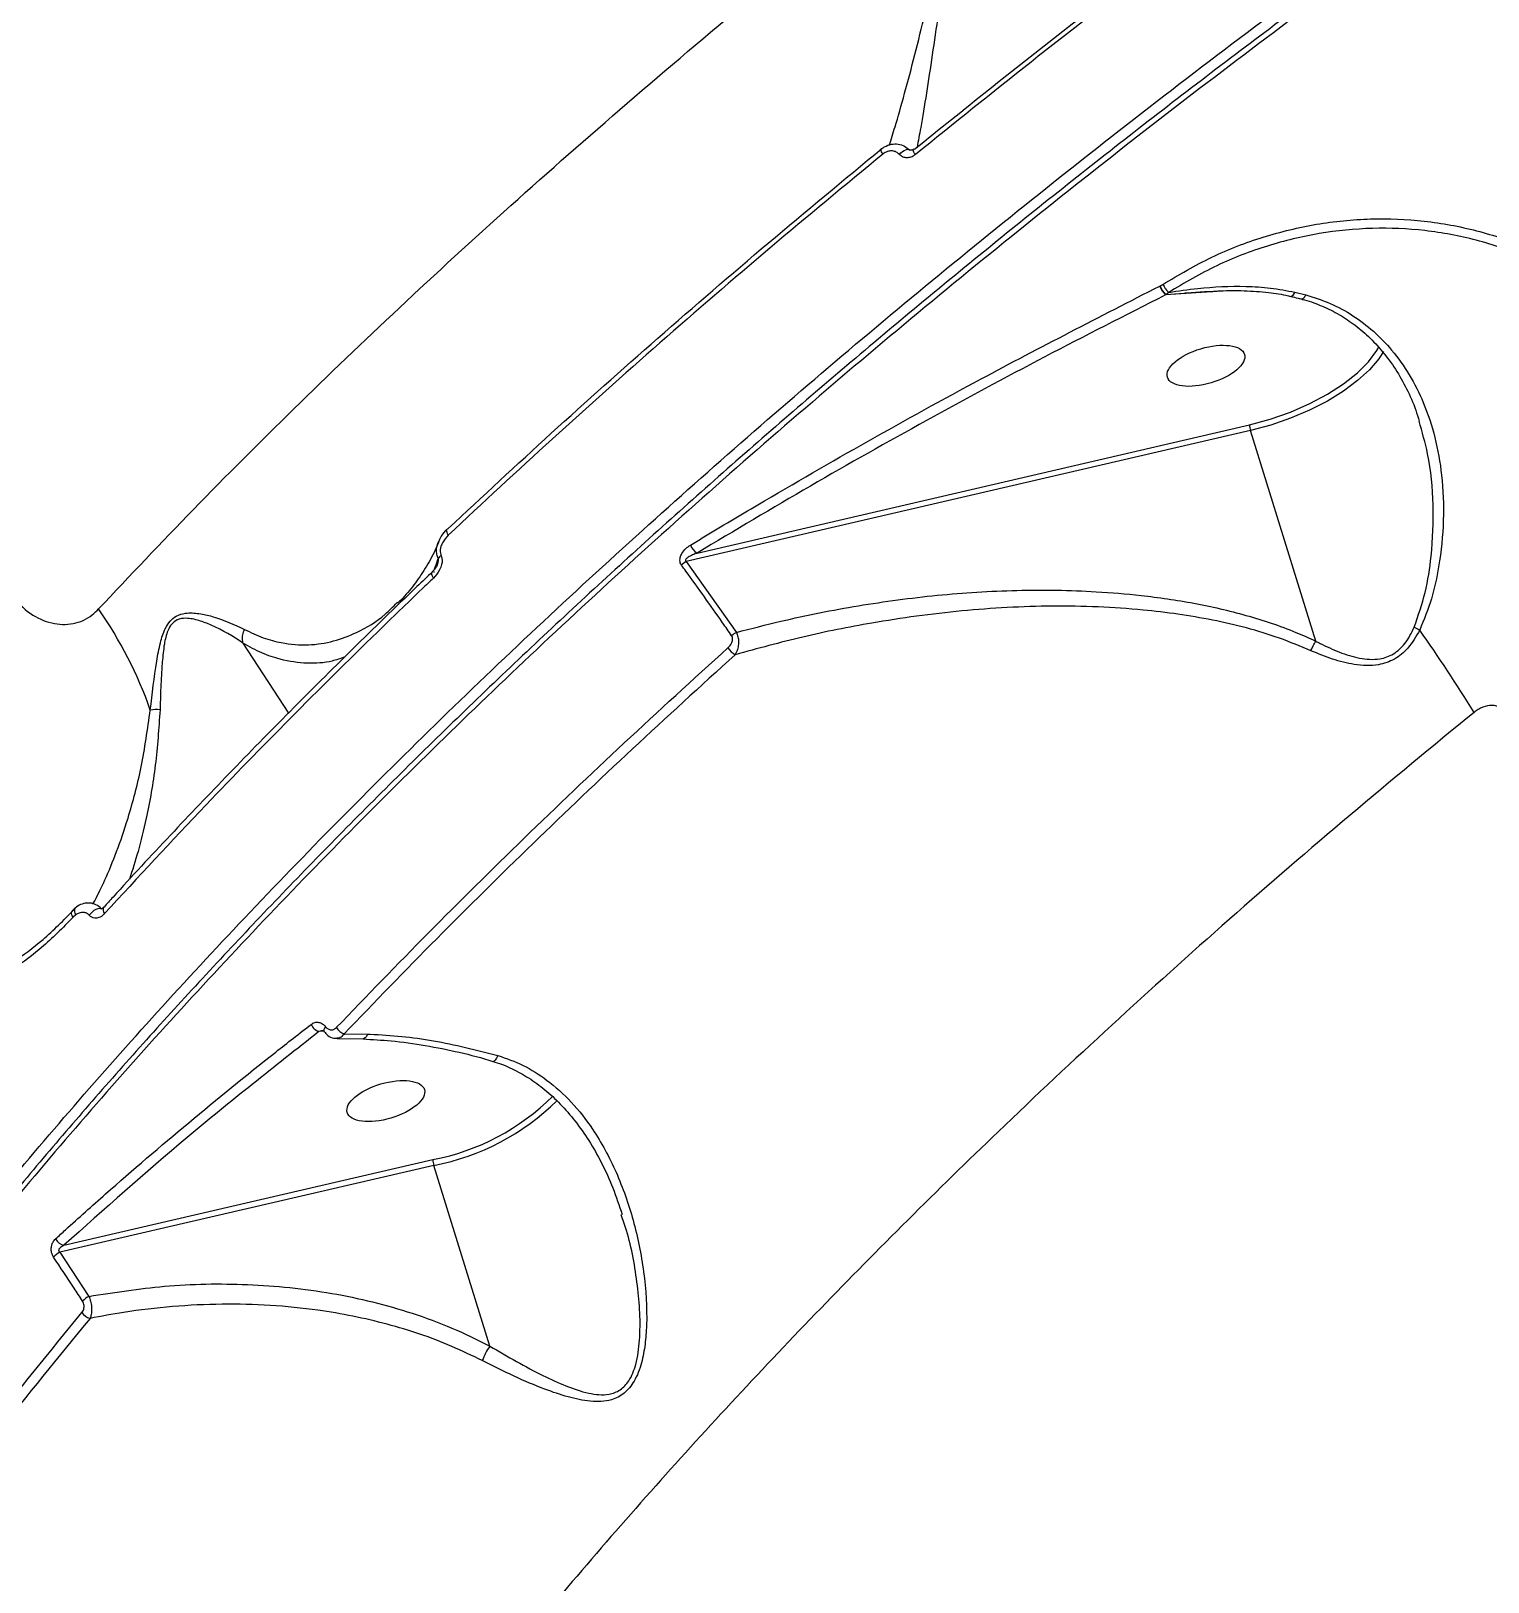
# Model space of a CAD drawing. Header units: millimetres. Extents: x -10881 to 8954, y -8695 to 5624.
# Drawn here: x -4914.9 to -4746.4, y 2484.9 to 2664.3 of the extents above; entities that cross this region are included whole.
import ezdxf

# ---------------------------------------------------------------- set-up
doc = ezdxf.new("R2010")
doc.units = ezdxf.units.MM
for name, color, linetype in [('DIKOM_ОБЪЕКТ', 7, 'Continuous'), ('DIKOM_РАЗМЕР_ЗОНА', 7, 'Continuous'), ('DIKOM_РАЗМЕР_ОБЪЕКТА', 7, 'Continuous')]:
    doc.layers.add(name, color=color, linetype=linetype)
doc.styles.add('style1', font='arial.ttf', dxfattribs={"width": 0.8})
doc.dimstyles.new('1-50', dxfattribs={"dimtxt": 300, "dimasz": 200, "dimexe": 100, "dimexo": 0, "dimgap": 100, "dimtad": 1, "dimtxsty": 'style1', "dimcen": 200, "dimclrd": 7, "dimclre": 7, "dimclrt": 7, "dimadec": 1, "dimazin": 2, "dimtfac": 1, "dimtmove": 0, "dimatfit": 2, "dimfxl": 0, "dimlwd": 25, "dimlwe": 18, "dimarcsym": 0})

# ---------------------------------------------------------------- blocks, each defined once
blk = doc.blocks.new('*D9')
at = {"layer": 'Defpoints', "color": 0, "transparency": 16777216}
for p in [(-9533.99, 4149), (-6877.05, 4149), (-2715.65, -5051.15)]:
    blk.add_point(p, dxfattribs=at)
at = {"layer": 'DIKOM_РАЗМЕР_ОБЪЕКТА', "color": 7, "lineweight": 18, "transparency": 16777216}
for p, q in [((-6877.05, 4149), (-9633.99, 4149)), ((-2715.65, -5051.15), (-9633.99, -5051.15))]:
    blk.add_line(p, q, dxfattribs=at)
at = {"layer": 'DIKOM_РАЗМЕР_ОБЪЕКТА', "color": 7, "lineweight": 25, "transparency": 16777216}
blk.add_line((-9533.99, -4851.15), (-9533.99, 3949), dxfattribs=at)
at = {"layer": 'DIKOM_РАЗМЕР_ОБЪЕКТА', "color": 7, "transparency": 16777216}
for points in [[(-9567.32, 3949), (-9500.66, 3949), (-9533.99, 4149)], [(-9567.32, -4851.15), (-9500.66, -4851.15), (-9533.99, -5051.15)]]:
    blk.add_solid(points, dxfattribs=at)
at = {"layer": 'DIKOM_РАЗМЕР_ОБЪЕКТА', "color": 7, "transparency": 16777216, "insert": (-9787.16, -451.07), "char_height": 300, "attachment_point": 5, "rotation": 90, "style": 'style1'}
blk.add_mtext('9200', dxfattribs=at)
blk = doc.blocks.new('*D10')
at = {"layer": 'Defpoints', "color": 0, "transparency": 16777216}
for p in [(-7152.73, 2730.8), (7385.22, 911.28), (7385.22, -7693.77)]:
    blk.add_point(p, dxfattribs=at)
at = {"layer": 'DIKOM_РАЗМЕР_ОБЪЕКТА', "color": 7, "lineweight": 18, "transparency": 16777216}
for p, q in [((-7152.73, 2730.8), (-7152.73, -7793.77)), ((7385.22, 911.28), (7385.22, -7793.77))]:
    blk.add_line(p, q, dxfattribs=at)
at = {"layer": 'DIKOM_РАЗМЕР_ОБЪЕКТА', "color": 7, "lineweight": 25, "transparency": 16777216}
blk.add_line((-6952.73, -7693.77), (7185.22, -7693.77), dxfattribs=at)
at = {"layer": 'DIKOM_РАЗМЕР_ОБЪЕКТА', "color": 7, "transparency": 16777216}
for points in [[(-6952.73, -7660.43), (-6952.73, -7727.1), (-7152.73, -7693.77)], [(7185.22, -7660.43), (7185.22, -7727.1), (7385.22, -7693.77)]]:
    blk.add_solid(points, dxfattribs=at)
at = {"layer": 'DIKOM_РАЗМЕР_ОБЪЕКТА', "color": 7, "transparency": 16777216, "insert": (116.24, -7440.59), "char_height": 300, "attachment_point": 5, "style": 'style1'}
blk.add_mtext('14500', dxfattribs=at)
blk = doc.blocks.new('*D11')
at = {"layer": 'Defpoints', "color": 0, "transparency": 16777216}
for p in [(-7028.45, 5624.13), (-10431.26, -7165.91), (-2784.83, -7165.91)]:
    blk.add_point(p, dxfattribs=at)
at = {"layer": 'DIKOM_РАЗМЕР_ЗОНА', "color": 7, "lineweight": 18, "transparency": 16777216}
for p, q in [((-7028.45, 5624.13), (-10531.26, 5624.13)), ((-2784.83, -7165.91), (-10531.26, -7165.91))]:
    blk.add_line(p, q, dxfattribs=at)
at = {"layer": 'DIKOM_РАЗМЕР_ЗОНА', "color": 7, "lineweight": 25, "transparency": 16777216}
blk.add_line((-10431.26, 5424.13), (-10431.26, -6965.91), dxfattribs=at)
at = {"layer": 'DIKOM_РАЗМЕР_ЗОНА', "color": 7, "transparency": 16777216}
for points in [[(-10464.6, 5424.13), (-10397.93, 5424.13), (-10431.26, 5624.13)], [(-10464.6, -6965.91), (-10397.93, -6965.91), (-10431.26, -7165.91)]]:
    blk.add_solid(points, dxfattribs=at)
at = {"layer": 'DIKOM_РАЗМЕР_ЗОНА', "color": 7, "transparency": 16777216, "insert": (-10684.43, -770.89), "char_height": 300, "attachment_point": 5, "rotation": 90, "style": 'style1'}
blk.add_mtext('12800', dxfattribs=at)
blk = doc.blocks.new('*D12')
at = {"layer": 'Defpoints', "color": 0, "transparency": 16777216}
for p in [(-9113.32, 3014.05), (8954.2, 2756.48), (8954.2, -8594.51)]:
    blk.add_point(p, dxfattribs=at)
at = {"layer": 'DIKOM_РАЗМЕР_ЗОНА', "color": 7, "lineweight": 18, "transparency": 16777216}
for p, q in [((-9113.32, 3014.05), (-9113.32, -8694.51)), ((8954.2, 2756.48), (8954.2, -8694.51))]:
    blk.add_line(p, q, dxfattribs=at)
at = {"layer": 'DIKOM_РАЗМЕР_ЗОНА', "color": 7, "lineweight": 25, "transparency": 16777216}
blk.add_line((-8913.32, -8594.51), (8754.2, -8594.51), dxfattribs=at)
at = {"layer": 'DIKOM_РАЗМЕР_ЗОНА', "color": 7, "transparency": 16777216}
for points in [[(-8913.32, -8561.18), (-8913.32, -8627.85), (-9113.32, -8594.51)], [(8754.2, -8561.18), (8754.2, -8627.85), (8954.2, -8594.51)]]:
    blk.add_solid(points, dxfattribs=at)
at = {"layer": 'DIKOM_РАЗМЕР_ЗОНА', "color": 7, "transparency": 16777216, "insert": (-79.56, -8341.34), "char_height": 300, "attachment_point": 5, "style": 'style1'}
blk.add_mtext('18000', dxfattribs=at)

msp = doc.modelspace()

# ---------------------------------------------------------------- linework, layer by layer
at = {"layer": 'DIKOM_ОБЪЕКТ', "color": 7, "linetype": 'Continuous', "lineweight": 15}
for p, q in [((-4784.282, 2634.844), (-4783.982, 2635.012)), ((-4784.324, 2634.824), (-4784.282, 2634.844)), ((-4776.53, 2634.25), (-4783.652, 2633.795)), ((-4783.618, 2633.803), (-4783.652, 2633.795)), ((-4783.298, 2634.091), (-4783.618, 2633.803)), ((-4781.551, 2633.971), (-4783.618, 2633.803)), ((-4768.708, 2634.11), (-4767.443, 2633.797)), ((-4758.48, 2627.258), (-4758.891, 2626.595)), ((-4773.831, 2618.109), (-4839.103, 2602.951)), ((-4837.826, 2603.94), (-4773.957, 2618.772)), ((-4766.292, 2593.763), (-4773.831, 2618.109)), ((-4839.103, 2602.951), (-4833.298, 2594.762)), ((-4872.543, 2598.194), (-4872.473, 2598.262)), ((-4890.354, 2593.514), (-4885.104, 2585.431)), ((-4909.694, 2562.098), (-4910.006, 2561.82)), ((-4881.022, 2548.641), (-4881.562, 2548.606)), ((-4879.465, 2547.801), (-4876.457, 2547.774)), ((-4878.659, 2548.327), (-4875.947, 2548.3)), ((-4868.273, 2533.126), (-4911.534, 2523.08)), ((-4911.049, 2523.885), (-4868.397, 2533.789)), ((-4861.803, 2512.229), (-4868.273, 2533.126)), ((-4911.534, 2523.08), (-4908.165, 2517.975))]:
    msp.add_line(p, q, dxfattribs=at)
at = {"layer": 'DIKOM_ОБЪЕКТ', "color": 7, "linetype": 'Continuous', "lineweight": 15, "flags": 128}
for points in [[(-4816.355, 2650.077), (-4816.442, 2650.22), (-4816.511, 2650.353), (-4816.559, 2650.472), (-4816.585, 2650.573), (-4816.588, 2650.651), (-4816.567, 2650.705), (-4816.524, 2650.732), (-4816.46, 2650.732)], [(-4814.449, 2650.049), (-4814.277, 2650.218), (-4814.09, 2650.37), (-4813.899, 2650.495), (-4813.715, 2650.585), (-4813.548, 2650.636), (-4813.41, 2650.644), (-4813.307, 2650.609), (-4813.277, 2650.583)], [(-4812.599, 2650.019), (-4812.69, 2650.169), (-4812.761, 2650.307), (-4812.809, 2650.429), (-4812.833, 2650.53), (-4812.831, 2650.606), (-4812.804, 2650.654), (-4812.801, 2650.657)], [(-4812.801, 2650.657), (-4812.753, 2650.673), (-4812.679, 2650.661)], [(-4768.708, 2634.11), (-4768.85, 2633.868), (-4768.985, 2633.705), (-4769.108, 2633.629), (-4769.177, 2633.627)], [(-4773.957, 2618.772), (-4771.563, 2619.426), (-4769.223, 2620.249), (-4766.994, 2621.219), (-4764.928, 2622.314), (-4763.077, 2623.508), (-4761.485, 2624.77), (-4760.19, 2626.072), (-4759.224, 2627.381), (-4758.968, 2627.836)], [(-4758.891, 2626.595), (-4759.013, 2626.421), (-4760.087, 2625.141), (-4761.455, 2623.879), (-4763.088, 2622.661), (-4764.951, 2621.515), (-4767.002, 2620.466), (-4769.198, 2619.535), (-4771.491, 2618.744), (-4773.831, 2618.109)], [(-4866.604, 2606.021), (-4866.689, 2606.166), (-4866.752, 2606.304), (-4866.79, 2606.432), (-4866.803, 2606.544), (-4866.791, 2606.638), (-4866.752, 2606.709), (-4866.741, 2606.721)], [(-4866.741, 2606.721), (-4866.69, 2606.756), (-4866.605, 2606.776)], [(-4868.325, 2601.047), (-4868.414, 2601.2), (-4868.478, 2601.345), (-4868.514, 2601.479), (-4868.522, 2601.595), (-4868.5, 2601.689), (-4868.453, 2601.755)], [(-4868.234, 2601.7), (-4868.249, 2601.744), (-4868.29, 2601.824)], [(-4910.006, 2561.82), (-4910.089, 2561.966), (-4910.147, 2562.11), (-4910.177, 2562.247), (-4910.18, 2562.372), (-4910.154, 2562.481), (-4910.1, 2562.57), (-4910.099, 2562.571)], [(-4910.099, 2562.571), (-4910.021, 2562.636), (-4910.005, 2562.644)], [(-4909.694, 2562.098), (-4909.762, 2562.282), (-4909.799, 2562.462), (-4909.804, 2562.63), (-4909.776, 2562.778), (-4909.716, 2562.9), (-4909.628, 2562.992), (-4909.623, 2562.995)], [(-4908.118, 2562.044), (-4907.961, 2562.256), (-4907.763, 2562.458), (-4907.542, 2562.633), (-4907.315, 2562.766), (-4907.101, 2562.847), (-4906.916, 2562.87), (-4906.776, 2562.833), (-4906.727, 2562.793)], [(-4880.807, 2549.161), (-4880.921, 2548.999), (-4880.991, 2548.847), (-4881.013, 2548.714), (-4880.985, 2548.609), (-4880.976, 2548.594)], [(-4875.947, 2548.3), (-4876.085, 2548.037), (-4876.237, 2547.857), (-4876.396, 2547.77), (-4876.467, 2547.763)], [(-4860.875, 2545.836), (-4861.036, 2545.525), (-4861.186, 2545.298), (-4861.317, 2545.167), (-4861.423, 2545.139), (-4861.425, 2545.14)]]:
    msp.add_lwpolyline(points, dxfattribs=at)
at = {"layer": 'DIKOM_ОБЪЕКТ', "color": 7, "linetype": 'Continuous', "lineweight": 15}
for centre, radius, start, end in [((-4782.063, 2635.566), 2.379, 198.16156, 228.10349), ((-4782.084, 2635.513), 2.297, 196.91311, 228.10435), ((-4771.299, 2618.936), 2.663, 183.5272, 198.08234), ((-4836.933, 2605.485), 1.784, 200.40812, 239.95674), ((-4866.853, 2602.711), 1.091, 122.20984, 146.70079), ((-4837.897, 2600.802), 2.464, 119.29317, 134.99251), ((-4947.731, 2569.299), 49.492, 19.46148, 34.70496), ((-4832.17, 2592.623), 2.418, 117.81838, 133.74787), ((-4748.693, 2605.897), 12.207, 239.41124, 242.78775), ((-4903.208, 2489.974), 182.263, 31.61475, 35.20171), ((-4832.306, 2594.202), 2.313, 211.80945, 240.70173), ((-4900.29, 2578.989), 6.844, 87.10971, 96.5131), ((-4905.89, 2562.685), 0.629, 149.03057, 223.6557), ((-4881.11, 2550.011), 1.476, 203.06559, 252.16515), ((-4878.055, 2549.982), 1.762, 211.67554, 249.97054), ((-4873.422, 2560.072), 26.759, 280.82404, 314.92713), ((-4873.496, 2560.335), 27.706, 280.86551, 314.61515), ((-4865.835, 2533.923), 2.565, 182.99633, 198.11242), ((-4910.782, 2525.224), 1.366, 205.66879, 258.72727), ((-4910.536, 2521.1), 2.217, 116.74208, 140.81408), ((-4907.215, 2516.006), 2.186, 115.74797, 140.1043), ((-4907.671, 2516.909), 1.529, 211.67991, 256.12043), ((-4855.166, 2507.738), 8.013, 145.91553, 159.54891)]:
    msp.add_arc(centre, radius, start, end, dxfattribs=at)
for centre in [(-4778.993, 2625.597), (-4873.831, 2540.562)]:
    msp.add_ellipse(centre, major_axis=(4.462, 1.322), ratio=0.4429096, dxfattribs=at)
for points, knots in [([(-4907.043, 2597.478), (-4903.426, 2601.312), (-4896.166, 2609.007), (-4884.527, 2620.635), (-4872.29, 2632.365), (-4859.435, 2644.16), (-4845.942, 2656.034), (-4831.879, 2667.913), (-4817.25, 2679.78), (-4803.124, 2690.791), (-4789.609, 2700.954), (-4776.826, 2710.265), (-4763.762, 2719.48), (-4750.448, 2728.573), (-4736.866, 2737.549), (-4723.075, 2746.364), (-4709.083, 2755.007), (-4695.405, 2763.166), (-4682.083, 2770.845), (-4669.141, 2778.061), (-4656.152, 2785.055), (-4643.969, 2791.384), (-4632.634, 2797.077), (-4622.14, 2802.186), (-4611.666, 2807.121), (-4598.862, 2812.952), (-4585.382, 2818.802), (-4571.285, 2824.588), (-4558.855, 2829.437), (-4546.548, 2833.981), (-4535.163, 2837.94), (-4524.704, 2841.368), (-4515.131, 2844.33), (-4505.688, 2847.072), (-4494.281, 2850.162), (-4481.961, 2853.161), (-4468.862, 2855.917), (-4456.962, 2858.04), (-4445.428, 2859.705), (-4434.309, 2860.902), (-4423.627, 2861.63), (-4413.411, 2861.878), (-4403.618, 2861.685), (-4397.511, 2861.153), (-4394.455, 2860.887)], [0, 0, 0, 0, 0.02764855, 0.05548477, 0.08338797, 0.11169617, 0.140075, 0.16886907, 0.19773766, 0.22681035, 0.25030526, 0.27391494, 0.29756581, 0.3214622, 0.34540138, 0.36959051, 0.39382409, 0.41817956, 0.44024799, 0.46231643, 0.48452126, 0.50672609, 0.52467372, 0.54262134, 0.56064222, 0.57866309, 0.60891467, 0.63093066, 0.65294664, 0.67509859, 0.69725054, 0.7151552, 0.73305986, 0.75103747, 0.76901508, 0.79919372, 0.82416614, 0.84918791, 0.87428435, 0.8994309, 0.92448538, 0.94958973, 0.97476954, 1, 1, 1, 1]), ([(-4933.907, 2510.382), (-4931.798, 2513.144), (-4927.017, 2519.405), (-4919.029, 2529.279), (-4909.95, 2540.002), (-4900.349, 2550.823), (-4890.178, 2561.8), (-4879.462, 2572.891), (-4868.183, 2584.103), (-4856.431, 2595.336), (-4844.371, 2606.439), (-4832.067, 2617.365), (-4819.529, 2628.122), (-4806.627, 2638.822), (-4793.286, 2649.524), (-4779.55, 2660.18), (-4765.402, 2670.795), (-4750.965, 2681.271), (-4736.435, 2691.467), (-4721.883, 2701.346), (-4707.307, 2710.922), (-4692.557, 2720.296), (-4677.549, 2729.515), (-4662.342, 2738.536), (-4646.922, 2747.356), (-4631.427, 2755.893), (-4616.066, 2764.033), (-4600.905, 2771.752), (-4585.935, 2779.068), (-4571, 2786.058), (-4556.018, 2792.755), (-4541.054, 2799.123), (-4526.1, 2805.156), (-4511.293, 2810.791), (-4496.833, 2815.957), (-4482.773, 2820.645), (-4469.096, 2824.876), (-4455.66, 2828.694), (-4442.393, 2832.115), (-4429.359, 2835.112), (-4416.557, 2837.676), (-4404.108, 2839.776), (-4391.542, 2841.47), (-4378.975, 2842.68), (-4366.497, 2843.328), (-4354.586, 2843.365), (-4343.269, 2842.783), (-4332.679, 2841.59), (-4322.857, 2839.795), (-4314.709, 2837.707), (-4310.001, 2836.058), (-4308.084, 2835.387)], [0, 0, 0, 0, 0.0156514, 0.0354748, 0.0552981, 0.0752592, 0.0952203, 0.1156156, 0.136011, 0.1565564, 0.1771018, 0.1969252, 0.2167485, 0.2367096, 0.2566706, 0.277066, 0.2974613, 0.3180067, 0.3385521, 0.3583755, 0.3781988, 0.3981599, 0.4181209, 0.4385163, 0.4589116, 0.4794571, 0.5000025, 0.5198258, 0.5396492, 0.5596102, 0.5795713, 0.5999666, 0.6203619, 0.6409074, 0.6614528, 0.6812761, 0.7010994, 0.7210604, 0.7410215, 0.7614168, 0.7818121, 0.8023575, 0.8229029, 0.8459799, 0.8690569, 0.8921878, 0.915483, 0.9388336, 0.9615658, 0.9843494, 1, 1, 1, 1]), ([(-4740.061, 2686.63), (-4743.791, 2684.009), (-4752.245, 2678.066), (-4765.204, 2668.625), (-4778.944, 2658.306), (-4792.447, 2647.823), (-4805.787, 2637.122), (-4818.901, 2626.239), (-4831.788, 2615.167), (-4844.328, 2604.002), (-4856.352, 2592.896), (-4867.825, 2581.899), (-4878.769, 2571.003), (-4889.299, 2560.097), (-4899.468, 2549.12), (-4909.22, 2538.118), (-4918.55, 2527.085), (-4927.364, 2516.122), (-4935.547, 2505.375), (-4943.082, 2494.887), (-4949.999, 2484.645), (-4956.369, 2474.545), (-4962.22, 2464.531), (-4967.511, 2454.649), (-4972.231, 2444.9), (-4976.326, 2435.373), (-4979.743, 2426.197), (-4982.493, 2417.401), (-4984.602, 2408.968), (-4986.093, 2400.812), (-4986.971, 2392.887), (-4987.19, 2385.249), (-4986.847, 2378.306), (-4986.114, 2374.11), (-4985.783, 2372.217)], [0, 0, 0, 0, 0.0245668, 0.0556805, 0.0867942, 0.118124, 0.1494539, 0.1814654, 0.2134768, 0.2457239, 0.2779709, 0.3090846, 0.3401983, 0.3715281, 0.402858, 0.4348694, 0.4668809, 0.4991279, 0.531375, 0.5624883, 0.5936016, 0.6249311, 0.6562605, 0.6882716, 0.7202827, 0.7525293, 0.784776, 0.8158895, 0.8470031, 0.8783328, 0.9096624, 0.9416738, 0.9736851, 1, 1, 1, 1]), ([(-4815.609, 2651.125), (-4815.391, 2651.8), (-4814.849, 2653.485), (-4813.846, 2657.037), (-4812.662, 2661.486), (-4811.495, 2666.302), (-4810.235, 2670.566), (-4808.878, 2673.738), (-4807.54, 2675.624), (-4806.001, 2676.834), (-4804.168, 2677.467), (-4802.264, 2677.667), (-4799.352, 2677.527), (-4795.765, 2676.893), (-4792.897, 2676.011), (-4791.553, 2675.508), (-4791.278, 2675.404)], [0, 0, 0, 0, 0.0703836, 0.1755352, 0.2808523, 0.3830853, 0.4849731, 0.5409286, 0.576066, 0.6118127, 0.650356, 0.6941066, 0.7380413, 0.8539949, 0.9700808, 1, 1, 1, 1]), ([(-4812.679, 2650.661), (-4807.004, 2655.228), (-4795.638, 2664.378), (-4783.801, 2673.317), (-4777.874, 2677.793)], [0, 0, 0, 0, 0.4992727, 1, 1, 1, 1]), ([(-4777.712, 2677.218), (-4778.238, 2676.824), (-4780.87, 2674.855), (-4788.1, 2669.388), (-4799.291, 2660.744), (-4808.16, 2653.596), (-4812.599, 2650.019)], [0, 0, 0, 0, 0.0441412, 0.2207137, 0.6100127, 1, 1, 1, 1]), ([(-4791.875, 2672.946), (-4791.876, 2672.947), (-4792.139, 2673.093), (-4793.455, 2673.794), (-4796.206, 2675.022), (-4799.587, 2676.161), (-4802.359, 2676.636), (-4804.104, 2676.682), (-4805.701, 2676.279), (-4806.642, 2675.6), (-4807.397, 2674.793), (-4808.251, 2673.404), (-4808.964, 2671.177), (-4809.515, 2668.679), (-4810.079, 2665.435), (-4810.657, 2661.473), (-4811.321, 2657.025), (-4811.924, 2653.41), (-4812.26, 2651.613), (-4812.396, 2650.886)], [0, 0, 0, 0, 0.0001103, 0.0304924, 0.1469741, 0.2660008, 0.308352, 0.3514856, 0.386975, 0.4131049, 0.4190835, 0.45133, 0.5051725, 0.5557769, 0.6068766, 0.7111002, 0.8174303, 0.9260734, 1, 1, 1, 1]), ([(-4756.61, 2675.628), (-4758.749, 2674.079), (-4763.987, 2670.286), (-4772.191, 2664.179), (-4781.219, 2657.335), (-4790.095, 2650.452), (-4798.827, 2643.534), (-4807.417, 2636.576), (-4815.869, 2629.576), (-4824.185, 2622.533), (-4832.367, 2615.445), (-4840.417, 2608.309), (-4848.339, 2601.123), (-4856.123, 2593.893), (-4863.746, 2586.644), (-4871.174, 2579.403), (-4878.387, 2572.193), (-4885.383, 2565.015), (-4892.164, 2557.868), (-4898.734, 2550.747), (-4905.096, 2543.652), (-4911.25, 2536.58), (-4917.198, 2529.529), (-4922.943, 2522.497), (-4928.485, 2515.481), (-4933.823, 2508.484), (-4938.944, 2501.523), (-4943.826, 2494.626), (-4948.45, 2487.818), (-4952.81, 2481.107), (-4956.912, 2474.49), (-4960.756, 2467.963), (-4964.344, 2461.524), (-4967.677, 2455.172), (-4970.757, 2448.904), (-4973.583, 2442.719), (-4976.157, 2436.615), (-4978.477, 2430.591), (-4980.539, 2424.658), (-4982.336, 2418.839), (-4983.857, 2413.157), (-4985.101, 2407.622), (-4986.068, 2402.234), (-4986.759, 2396.989), (-4987.175, 2391.888), (-4987.314, 2386.928), (-4987.186, 2382.104), (-4986.755, 2377.435), (-4986.337, 2374.234), (-4985.984, 2372.634), (-4985.953, 2372.494)], [0, 0, 0, 0, 0.0148389, 0.0363248, 0.0577115, 0.0790235, 0.1002852, 0.1215208, 0.1427548, 0.1640065, 0.185297, 0.2066505, 0.2280913, 0.2496435, 0.2712439, 0.2927701, 0.31419, 0.3355284, 0.3568095, 0.3780578, 0.3992977, 0.4205508, 0.441836, 0.4631774, 0.4845994, 0.5061261, 0.5277401, 0.5493241, 0.5707887, 0.5921654, 0.6134784, 0.6347521, 0.6560108, 0.6772784, 0.6985711, 0.7199131, 0.7413282, 0.7628402, 0.7844597, 0.8060759, 0.8275906, 0.8490058, 0.8703444, 0.8916286, 0.9128801, 0.9341205, 0.9553707, 0.976645, 0.9979651, 1, 1, 1, 1]), ([(-4816.46, 2650.732), (-4816.369, 2650.794), (-4816.035, 2651.023), (-4815.387, 2651.257), (-4814.572, 2651.276), (-4813.815, 2651.048), (-4813.437, 2650.706), (-4813.246, 2650.533)], [0, 0, 0, 0, 0.0902993, 0.3322162, 0.5590657, 0.7775841, 1, 1, 1, 1]), ([(-4866.605, 2606.776), (-4862.662, 2610.453), (-4854.77, 2617.813), (-4842.398, 2628.827), (-4829.668, 2639.821), (-4820.866, 2647.093), (-4816.46, 2650.732)], [0, 0, 0, 0, 0.2488778, 0.4982002, 0.748873, 1, 1, 1, 1]), ([(-4816.355, 2650.077), (-4820.731, 2646.462), (-4829.489, 2639.227), (-4842.211, 2628.242), (-4854.651, 2617.17), (-4862.617, 2609.74), (-4866.604, 2606.021)], [0, 0, 0, 0, 0.2488775, 0.4981996, 0.7488726, 1, 1, 1, 1]), ([(-4814.449, 2650.049), (-4814.563, 2650.149), (-4814.791, 2650.35), (-4815.241, 2650.466), (-4815.723, 2650.43), (-4816.104, 2650.268), (-4816.301, 2650.118), (-4816.355, 2650.077)], [0, 0, 0, 0, 0.216891, 0.4334722, 0.6619726, 0.9080849, 1, 1, 1, 1]), ([(-4812.599, 2650.019), (-4812.651, 2649.979), (-4812.842, 2649.835), (-4813.209, 2649.678), (-4813.676, 2649.64), (-4814.115, 2649.753), (-4814.337, 2649.95), (-4814.449, 2650.049)], [0, 0, 0, 0, 0.0918816, 0.335558, 0.5630753, 0.7814373, 1, 1, 1, 1]), ([(-4812.806, 2650.663), (-4812.841, 2650.634), (-4812.934, 2650.556), (-4813.085, 2650.518), (-4813.207, 2650.523), (-4813.253, 2650.564), (-4813.278, 2650.586)], [0, 0, 0, 0, 0.1506204, 0.4032793, 0.675269, 1, 1, 1, 1]), ([(-4783.982, 2635.012), (-4782.119, 2636.113), (-4778.396, 2638.314), (-4772.395, 2640.608), (-4766.225, 2642.109), (-4759.96, 2642.729), (-4753.727, 2642.474), (-4747.645, 2641.35), (-4741.827, 2639.388), (-4736.382, 2636.622), (-4731.417, 2633.114), (-4727.038, 2628.923), (-4723.253, 2624.161), (-4721.345, 2620.561), (-4720.39, 2618.76)], [0, 0, 0, 0, 0.08361865, 0.16716608, 0.25041751, 0.33385249, 0.4173036, 0.50048851, 0.58373846, 0.66713846, 0.75045765, 0.83339643, 0.91662801, 1, 1, 1, 1]), ([(-4720.962, 2618.054), (-4721.901, 2619.825), (-4723.773, 2623.357), (-4727.484, 2628.034), (-4731.779, 2632.153), (-4736.643, 2635.598), (-4741.98, 2638.321), (-4747.677, 2640.256), (-4753.637, 2641.368), (-4759.745, 2641.629), (-4765.881, 2641.034), (-4771.933, 2639.571), (-4777.815, 2637.329), (-4781.469, 2635.172), (-4783.298, 2634.091)], [0, 0, 0, 0, 0.0835777, 0.1666531, 0.2497521, 0.3333294, 0.4162589, 0.4997977, 0.5830096, 0.6660821, 0.7497713, 0.8327879, 0.91629, 1, 1, 1, 1]), ([(-4783.982, 2635.012), (-4783.935, 2634.925), (-4783.839, 2634.745), (-4783.657, 2634.479), (-4783.467, 2634.245), (-4783.353, 2634.142), (-4783.298, 2634.091)], [0, 0, 0, 0, 0.2436608, 0.5, 0.7563392, 1, 1, 1, 1]), ([(-4838.605, 2604.862), (-4838.09, 2605.175), (-4835.511, 2606.739), (-4828.739, 2610.78), (-4818.113, 2616.904), (-4802.72, 2625.409), (-4791.268, 2631.27), (-4784.324, 2634.824)], [0, 0, 0, 0, 0.0299896, 0.1499527, 0.3900715, 0.6301904, 1, 1, 1, 1]), ([(-4783.652, 2633.795), (-4788.332, 2631.418), (-4797.698, 2626.662), (-4811.383, 2619.275), (-4824.819, 2611.72), (-4833.488, 2606.535), (-4837.826, 2603.94)], [0, 0, 0, 0, 0.2490893, 0.498539, 0.7490847, 1, 1, 1, 1]), ([(-4783.298, 2634.091), (-4782.181, 2634.257), (-4779.236, 2634.694), (-4775.274, 2634.866), (-4771.503, 2634.65), (-4769.643, 2634.291), (-4768.708, 2634.11)], [0, 0, 0, 0, 0.2319412, 0.6115239, 0.8048569, 1, 1, 1, 1]), ([(-4777.09, 2634.242), (-4778.466, 2634.175), (-4779.957, 2634.102), (-4781.438, 2633.98), (-4781.551, 2633.971)], [0, 0, 0, 0, 0.9234879, 1, 1, 1, 1]), ([(-4778.321, 2634.188), (-4778.155, 2634.204), (-4776.91, 2634.32), (-4774.704, 2634.316), (-4771.913, 2634.118), (-4770.101, 2633.875), (-4769.274, 2633.641), (-4769.18, 2633.614)], [0, 0, 0, 0, 0.054249, 0.407839, 0.7135266, 0.967551, 1, 1, 1, 1]), ([(-4769.175, 2633.618), (-4768.896, 2633.557), (-4768.473, 2633.466), (-4768.052, 2633.341), (-4767.908, 2633.299)], [0, 0, 0, 0, 0.6572344, 1, 1, 1, 1]), ([(-4767.914, 2633.285), (-4767.895, 2633.281), (-4767.147, 2633.134), (-4765.748, 2632.606), (-4763.766, 2631.685), (-4761.904, 2630.465), (-4760.147, 2628.99), (-4758.511, 2627.231), (-4757.03, 2625.212), (-4755.752, 2622.947), (-4754.846, 2620.924), (-4754.459, 2619.623), (-4754.331, 2619.194)], [0, 0, 0, 0, 0.0027547, 0.1060653, 0.210853, 0.3171642, 0.4303828, 0.5492164, 0.6736016, 0.8026297, 0.9349492, 1, 1, 1, 1]), ([(-4767.443, 2633.797), (-4767.456, 2633.772), (-4767.54, 2633.615), (-4767.693, 2633.4), (-4767.841, 2633.274), (-4767.894, 2633.323), (-4767.904, 2633.332)], [0, 0, 0, 0, 0.0763032, 0.4742794, 0.8999217, 1, 1, 1, 1]), ([(-4767.443, 2633.797), (-4766.494, 2633.5), (-4764.571, 2632.897), (-4761.951, 2631.444), (-4759.559, 2629.625), (-4757.351, 2627.339), (-4755.397, 2624.581), (-4753.696, 2621.196), (-4752.419, 2617.306), (-4751.613, 2612.741), (-4751.419, 2607.71), (-4751.91, 2602.897), (-4752.817, 2598.605), (-4753.787, 2596.235), (-4754.276, 2595.041)], [0, 0, 0, 0, 0.0637962, 0.1293407, 0.1956936, 0.2634257, 0.3422598, 0.4227076, 0.5170767, 0.6134035, 0.7254015, 0.8399977, 0.9193186, 1, 1, 1, 1]), ([(-4754.905, 2595.388), (-4754.447, 2596.708), (-4753.518, 2599.378), (-4752.803, 2604.146), (-4752.591, 2609.549), (-4753.077, 2614.822), (-4753.987, 2617.948), (-4754.349, 2619.192)], [0, 0, 0, 0, 0.1701107, 0.344317, 0.5868256, 0.8355672, 1, 1, 1, 1]), ([(-4866.732, 2606.712), (-4866.807, 2606.644), (-4867.128, 2606.355), (-4867.488, 2605.887), (-4867.66, 2605.434), (-4867.708, 2605.308)], [0, 0, 0, 0, 0.1808591, 0.7714801, 1, 1, 1, 1]), ([(-4867.689, 2605.306), (-4867.831, 2604.968), (-4868.311, 2603.825), (-4869.272, 2602.129), (-4870.577, 2600.223), (-4871.667, 2598.897), (-4872.343, 2598.296), (-4872.499, 2598.158)], [0, 0, 0, 0, 0.1100218, 0.3720971, 0.6408741, 0.9172234, 1, 1, 1, 1]), ([(-4867.764, 2603.31), (-4867.797, 2603.384), (-4867.902, 2603.621), (-4867.99, 2604.116), (-4867.954, 2604.738), (-4867.786, 2605.134), (-4867.712, 2605.309)], [0, 0, 0, 0, 0.1200359, 0.3889981, 0.7305716, 1, 1, 1, 1]), ([(-4866.604, 2606.021), (-4866.857, 2605.74), (-4867.231, 2605.324), (-4867.501, 2604.622), (-4867.562, 2604.153), (-4867.516, 2603.827), (-4867.453, 2603.679), (-4867.434, 2603.634)], [0, 0, 0, 0, 0.43855187, 0.64868137, 0.81923152, 0.94517726, 1, 1, 1, 1]), ([(-4839.639, 2602.545), (-4839.692, 2602.632), (-4839.796, 2602.807), (-4839.838, 2603.13), (-4839.786, 2603.506), (-4839.574, 2603.987), (-4839.163, 2604.48), (-4838.788, 2604.738), (-4838.605, 2604.862)], [0, 0, 0, 0, 0.1098635, 0.2200424, 0.3257284, 0.4925231, 0.7537199, 1, 1, 1, 1]), ([(-4867.434, 2603.634), (-4867.413, 2603.585), (-4867.347, 2603.427), (-4867.301, 2603.075), (-4867.37, 2602.558), (-4867.662, 2601.797), (-4868.062, 2601.344), (-4868.325, 2601.047)], [0, 0, 0, 0, 0.05551849, 0.17839622, 0.34952232, 0.57289164, 1, 1, 1, 1]), ([(-4868.201, 2602.074), (-4868.173, 2602.155), (-4868.028, 2602.565), (-4867.882, 2602.978), (-4867.764, 2603.31)], [0, 0, 0, 0, 0.1958786, 1, 1, 1, 1]), ([(-4867.836, 2602.709), (-4867.822, 2602.745), (-4867.779, 2602.859), (-4867.745, 2603.037), (-4867.736, 2603.214), (-4867.758, 2603.29), (-4867.764, 2603.31)], [0, 0, 0, 0, 0.2122679, 0.6648289, 0.9124524, 1, 1, 1, 1]), ([(-4837.826, 2603.94), (-4838.007, 2603.871), (-4838.364, 2603.735), (-4838.795, 2603.51), (-4839.068, 2603.308), (-4839.173, 2603.175), (-4839.196, 2603.097), (-4839.194, 2603.058), (-4839.182, 2603.023), (-4839.157, 2602.985), (-4839.123, 2602.964), (-4839.103, 2602.951)], [0, 0, 0, 0, 0.3170058, 0.6271347, 0.7914074, 0.8704593, 0.8978342, 0.9254723, 0.9332334, 0.9603473, 1, 1, 1, 1]), ([(-4868.438, 2601.751), (-4869.036, 2601.185), (-4872.18, 2598.215), (-4877.687, 2592.839), (-4884.935, 2585.637), (-4891.964, 2578.458), (-4898.774, 2571.3), (-4903.589, 2566.147), (-4906.074, 2563.386), (-4906.421, 2563.001)], [0, 0, 0, 0, 0.0437626, 0.2298272, 0.4154638, 0.6004607, 0.7850266, 0.9699886, 1, 1, 1, 1]), ([(-4868.325, 2601.047), (-4868.761, 2600.631), (-4870.942, 2598.55), (-4876.549, 2593.135), (-4884.958, 2584.798), (-4895.558, 2573.933), (-4902.486, 2566.431), (-4906.345, 2562.25)], [0, 0, 0, 0, 0.03215732, 0.16079207, 0.41809656, 0.67577519, 1, 1, 1, 1]), ([(-4867.833, 2602.708), (-4867.836, 2602.697), (-4867.879, 2602.529), (-4868.075, 2602.174), (-4868.319, 2601.918), (-4868.466, 2601.764)], [0, 0, 0, 0, 0.0283242, 0.4161016, 1, 1, 1, 1]), ([(-4833.842, 2594.37), (-4834.189, 2594.872), (-4835.926, 2597.386), (-4837.863, 2600.109), (-4839.474, 2602.318), (-4839.639, 2602.545)], [0, 0, 0, 0, 0.1831691, 0.9158786, 1, 1, 1, 1]), ([(-4833.298, 2594.762), (-4831.585, 2595.205), (-4826.935, 2596.41), (-4819.197, 2597.936), (-4810.086, 2599.162), (-4800.888, 2599.737), (-4793.005, 2599.625), (-4786.163, 2599.059), (-4780.358, 2598.216), (-4774.343, 2596.829), (-4769.654, 2595.273), (-4767.052, 2594.104), (-4766.292, 2593.763)], [0, 0, 0, 0, 0.0783339, 0.2125921, 0.3472662, 0.4817928, 0.6158493, 0.6916662, 0.7820716, 0.8726186, 0.9628125, 1, 1, 1, 1]), ([(-4917.192, 2599.034), (-4916.472, 2598.285), (-4915.051, 2596.806), (-4912.508, 2595.69), (-4909.99, 2595.599), (-4908.142, 2596.407), (-4907.282, 2597.246), (-4907.043, 2597.478)], [0, 0, 0, 0, 0.2385226, 0.4713368, 0.696805, 0.9159909, 1, 1, 1, 1]), ([(-4890.18, 2595.11), (-4889.448, 2594.762), (-4887.983, 2594.066), (-4885.494, 2593.427), (-4882.748, 2593.22), (-4879.847, 2593.675), (-4876.87, 2594.827), (-4874.406, 2596.298), (-4872.994, 2597.735), (-4872.543, 2598.194)], [0, 0, 0, 0, 0.1000237, 0.2001082, 0.3604828, 0.5214052, 0.6821014, 0.8983574, 1, 1, 1, 1]), ([(-4766.848, 2592.647), (-4768.057, 2593.148), (-4771.71, 2594.662), (-4778.216, 2596.33), (-4787.013, 2597.584), (-4796.741, 2597.965), (-4807.252, 2597.386), (-4816.886, 2596.058), (-4825.629, 2594.319), (-4830.835, 2592.896), (-4833.438, 2592.185)], [0, 0, 0, 0, 0.05881048, 0.17771978, 0.29681711, 0.4509472, 0.60562383, 0.76004368, 0.88002016, 1, 1, 1, 1]), ([(-4901.066, 2585.789), (-4900.845, 2587.668), (-4900.54, 2590.267), (-4899.97, 2593.443), (-4899.466, 2595.048), (-4898.812, 2596.099), (-4897.999, 2596.753), (-4896.828, 2597.07), (-4895.412, 2596.982), (-4892.993, 2596.429), (-4891.373, 2595.669), (-4890.18, 2595.11)], [0, 0, 0, 0, 0.23112596, 0.31968345, 0.3914237, 0.43671561, 0.48224535, 0.54569166, 0.63883744, 0.73421485, 1, 1, 1, 1]), ([(-4890.359, 2593.525), (-4890.361, 2593.526), (-4891.467, 2594.285), (-4893.108, 2595.265), (-4895.43, 2596.169), (-4896.764, 2596.465), (-4897.875, 2596.324), (-4898.615, 2595.778), (-4899.163, 2594.798), (-4899.508, 2593.266), (-4899.8, 2590.18), (-4899.884, 2587.66), (-4899.945, 2585.824)], [0, 0, 0, 0, 0.00031623, 0.27423905, 0.36823864, 0.46350328, 0.52351015, 0.56483329, 0.60615298, 0.67470172, 0.76300017, 1, 1, 1, 1]), ([(-4890.359, 2593.525), (-4890.388, 2593.784), (-4890.44, 2594.262), (-4890.302, 2594.81), (-4890.197, 2595.069), (-4890.18, 2595.11)], [0, 0, 0, 0, 0.4994815, 0.9205566, 1, 1, 1, 1]), ([(-4834.272, 2592.983), (-4834.157, 2593.099), (-4833.956, 2593.303), (-4833.778, 2593.655), (-4833.72, 2593.947), (-4833.741, 2594.188), (-4833.808, 2594.309), (-4833.842, 2594.37)], [0, 0, 0, 0, 0.3196286, 0.5618766, 0.7279416, 0.8640377, 1, 1, 1, 1]), ([(-4833.298, 2594.762), (-4833.228, 2594.596), (-4833.087, 2594.264), (-4833.023, 2593.673), (-4833.075, 2593.074), (-4833.225, 2592.564), (-4833.376, 2592.295), (-4833.438, 2592.185)], [0, 0, 0, 0, 0.20222045, 0.40432548, 0.61060027, 0.84106256, 1, 1, 1, 1]), ([(-4754.276, 2595.041), (-4754.688, 2594.31), (-4755.439, 2592.982), (-4757.137, 2591.568), (-4759.304, 2590.836), (-4761.776, 2590.956), (-4764.379, 2591.627), (-4766.019, 2592.305), (-4766.848, 2592.647)], [0, 0, 0, 0, 0.16726677, 0.30432056, 0.4416754, 0.63703311, 0.81672043, 1, 1, 1, 1]), ([(-4766.848, 2592.647), (-4766.834, 2592.679), (-4766.753, 2592.871), (-4766.571, 2593.263), (-4766.391, 2593.581), (-4766.292, 2593.755)], [0, 0, 0, 0, 0.0844006, 0.5004757, 1, 1, 1, 1]), ([(-4766.292, 2593.755), (-4766.291, 2593.755), (-4766.125, 2593.667), (-4765.225, 2593.202), (-4763.571, 2592.431), (-4761.272, 2591.714), (-4759.101, 2591.539), (-4757.242, 2592.187), (-4755.818, 2593.51), (-4755.231, 2594.718), (-4754.905, 2595.388)], [0, 0, 0, 0, 0.00027289, 0.04145036, 0.22429795, 0.4065738, 0.58498276, 0.71248104, 0.84045304, 1, 1, 1, 1]), ([(-4766.292, 2593.763), (-4766.292, 2593.762), (-4766.291, 2593.76), (-4766.291, 2593.757), (-4766.292, 2593.756), (-4766.292, 2593.755)], [0, 0, 0, 0, 0.4569013, 0.8306736, 1, 1, 1, 1]), ([(-4890.354, 2593.514), (-4890.355, 2593.515), (-4890.356, 2593.518), (-4890.358, 2593.522), (-4890.359, 2593.525), (-4890.359, 2593.525)], [0, 0, 0, 0, 0.39098408, 0.78604175, 1, 1, 1, 1]), ([(-4878.592, 2591.917), (-4879.072, 2591.745), (-4880.422, 2591.263), (-4882.893, 2591.098), (-4885.628, 2591.479), (-4888.13, 2592.304), (-4889.613, 2593.11), (-4890.354, 2593.514)], [0, 0, 0, 0, 0.14549744, 0.40839699, 0.67037298, 0.83523277, 1, 1, 1, 1]), ([(-4879.555, 2549.057), (-4876.043, 2552.701), (-4869.013, 2559.996), (-4857.877, 2570.979), (-4846.346, 2581.988), (-4838.299, 2589.316), (-4834.272, 2592.983)], [0, 0, 0, 0, 0.2489043, 0.4982428, 0.7488998, 1, 1, 1, 1]), ([(-4833.438, 2592.185), (-4837.424, 2588.555), (-4845.405, 2581.29), (-4856.891, 2570.331), (-4868.049, 2559.332), (-4875.12, 2551.997), (-4878.659, 2548.327)], [0, 0, 0, 0, 0.2489044, 0.49824282, 0.74889967, 1, 1, 1, 1]), ([(-4747.994, 2585.517), (-4752.8, 2581.565), (-4762.424, 2573.651), (-4776.382, 2561.572), (-4789.971, 2549.355), (-4802.341, 2537.742), (-4813.533, 2526.806), (-4823.635, 2516.56), (-4833.362, 2506.3), (-4842.765, 2495.972), (-4851.79, 2485.618), (-4860.433, 2475.236), (-4868.606, 2464.922), (-4876.121, 2454.922), (-4882.98, 2445.275), (-4889.226, 2435.965), (-4894.999, 2426.789), (-4900.325, 2417.701), (-4905.167, 2408.743), (-4909.514, 2399.916), (-4913.318, 2391.303), (-4916.972, 2381.878), (-4920.188, 2371.794), (-4922.644, 2361.205), (-4923.995, 2351.146), (-4924.192, 2342.62), (-4923.599, 2335.477), (-4922.496, 2329.561), (-4921.145, 2324.709), (-4919.936, 2321.972), (-4919.493, 2320.968)], [0, 0, 0, 0, 0.0399567, 0.080011, 0.1203642, 0.1608183, 0.1942113, 0.2276042, 0.2612302, 0.2948563, 0.3292242, 0.363592, 0.3982195, 0.4328469, 0.4651912, 0.4975355, 0.5301012, 0.5626669, 0.5959363, 0.6292057, 0.6627205, 0.6962354, 0.7422723, 0.7884713, 0.8351676, 0.882032, 0.9148797, 0.9477274, 0.9808065, 1, 1, 1, 1]), ([(-4907.706, 2563.36), (-4907.613, 2563.521), (-4907.193, 2564.249), (-4906.24, 2566.244), (-4904.937, 2569.365), (-4903.454, 2573.723), (-4902.001, 2579.201), (-4901.381, 2583.568), (-4901.066, 2585.789)], [0, 0, 0, 0, 0.0401408, 0.1812891, 0.3482852, 0.5199598, 0.75596, 1, 1, 1, 1]), ([(-4899.945, 2585.824), (-4900.089, 2583.669), (-4900.382, 2579.303), (-4901.372, 2573.825), (-4902.455, 2569.395), (-4903.143, 2567.253), (-4903.48, 2566.204)], [0, 0, 0, 0, 0.2948238, 0.5972431, 0.8028961, 1, 1, 1, 1]), ([(-4744.764, 2585.709), (-4744.812, 2585.788), (-4744.911, 2585.953), (-4745.211, 2586.175), (-4745.645, 2586.321), (-4746.362, 2586.341), (-4746.995, 2586.143), (-4747.588, 2585.823), (-4747.832, 2585.639), (-4747.994, 2585.517)], [0, 0, 0, 0, 0.0767419, 0.1605212, 0.317401, 0.4661276, 0.7624994, 0.842837, 1, 1, 1, 1]), ([(-4906.728, 2562.792), (-4906.73, 2562.795), (-4906.886, 2563.014), (-4907.34, 2563.296), (-4908.054, 2563.501), (-4908.782, 2563.421), (-4909.315, 2563.234), (-4909.558, 2563.022), (-4909.61, 2562.976)], [0, 0, 0, 0, 0.0030456, 0.2392931, 0.4648761, 0.6907142, 0.9328105, 1, 1, 1, 1]), ([(-4910.006, 2561.82), (-4911.196, 2560.604), (-4913.2, 2558.556), (-4916.266, 2556.236), (-4919.048, 2554.502), (-4921.957, 2553.1), (-4924.949, 2552.049), (-4927.979, 2551.365), (-4931.055, 2551.034), (-4934.19, 2551.068), (-4937.334, 2551.469), (-4940.44, 2552.224), (-4943.52, 2553.329), (-4946.595, 2554.767), (-4948.611, 2556.02), (-4949.618, 2556.647)], [0, 0, 0, 0, 0.10705517, 0.18023061, 0.25340622, 0.32873248, 0.404059, 0.47751011, 0.55096143, 0.62656559, 0.70216989, 0.7755578, 0.84894571, 0.92447291, 1, 1, 1, 1]), ([(-4938.39, 2553.098), (-4937.831, 2552.938), (-4935.917, 2552.392), (-4932.623, 2552.12), (-4928.562, 2552.267), (-4924.571, 2553.077), (-4920.694, 2554.512), (-4916.975, 2556.553), (-4913.325, 2559.201), (-4911.084, 2561.488), (-4909.919, 2562.676)], [0, 0, 0, 0, 0.0551568, 0.1887941, 0.3228596, 0.4564922, 0.5895194, 0.7229755, 0.8559985, 1, 1, 1, 1]), ([(-4909.493, 2563.083), (-4909.614, 2563.004), (-4909.834, 2562.861), (-4909.998, 2562.647), (-4910.072, 2562.55)], [0, 0, 0, 0, 0.549789, 1, 1, 1, 1]), ([(-4908.118, 2562.044), (-4908.219, 2562.133), (-4908.42, 2562.31), (-4908.833, 2562.407), (-4909.274, 2562.352), (-4909.561, 2562.179), (-4909.694, 2562.098)], [0, 0, 0, 0, 0.2096764, 0.4181568, 0.729856, 1, 1, 1, 1]), ([(-4906.345, 2562.25), (-4906.386, 2562.208), (-4906.583, 2562.003), (-4906.961, 2561.767), (-4907.436, 2561.695), (-4907.828, 2561.788), (-4908.021, 2561.958), (-4908.118, 2562.044)], [0, 0, 0, 0, 0.0843516, 0.4026499, 0.6518232, 0.8254915, 1, 1, 1, 1]), ([(-4906.726, 2562.792), (-4906.725, 2562.791), (-4906.724, 2562.789), (-4906.737, 2562.803), (-4906.751, 2562.827), (-4906.756, 2562.837)], [0, 0, 0, 0, 0.4634643, 0.7793716, 1, 1, 1, 1]), ([(-4906.441, 2563.018), (-4906.495, 2562.957), (-4906.621, 2562.814), (-4906.749, 2562.8), (-4906.737, 2562.797), (-4906.734, 2562.796)], [0, 0, 0, 0, 0.3665293, 0.8516278, 1, 1, 1, 1]), ([(-4912.013, 2524.633), (-4911.634, 2524.979), (-4909.738, 2526.709), (-4904.717, 2531.201), (-4896.7, 2538.074), (-4888.673, 2544.6), (-4883.836, 2548.368), (-4882.468, 2549.433)], [0, 0, 0, 0, 0.0413727, 0.2068703, 0.53815, 0.8694302, 1, 1, 1, 1]), ([(-4882.468, 2549.433), (-4882.327, 2549.518), (-4882.046, 2549.688), (-4881.569, 2549.692), (-4881.13, 2549.525), (-4880.908, 2549.275), (-4880.807, 2549.161)], [0, 0, 0, 0, 0.25914988, 0.51773172, 0.78122837, 1, 1, 1, 1]), ([(-4880.807, 2549.161), (-4880.781, 2549.128), (-4880.676, 2548.995), (-4880.444, 2548.838), (-4880.125, 2548.778), (-4879.811, 2548.842), (-4879.64, 2548.985), (-4879.555, 2549.057)], [0, 0, 0, 0, 0.0798484, 0.318135, 0.5555822, 0.7774002, 1, 1, 1, 1]), ([(-4881.562, 2548.606), (-4886.726, 2544.534), (-4897.072, 2536.377), (-4906.385, 2528.053), (-4911.049, 2523.885)], [0, 0, 0, 0, 0.4991777, 1, 1, 1, 1]), ([(-4881.131, 2548.693), (-4881.177, 2548.692), (-4881.324, 2548.69), (-4881.465, 2548.64), (-4881.562, 2548.606)], [0, 0, 0, 0, 0.3086467, 1, 1, 1, 1]), ([(-4881.131, 2548.697), (-4881.115, 2548.698), (-4881.091, 2548.7), (-4880.997, 2548.636), (-4880.962, 2548.57), (-4880.956, 2548.558)], [0, 0, 0, 0, 0.6532961, 0.9359545, 1, 1, 1, 1]), ([(-4880.963, 2548.603), (-4880.827, 2548.441), (-4880.532, 2548.088), (-4879.978, 2547.826), (-4879.609, 2547.845), (-4879.482, 2547.852)], [0, 0, 0, 0, 0.3575757, 0.7786651, 1, 1, 1, 1]), ([(-4878.659, 2548.327), (-4878.773, 2548.195), (-4879.001, 2547.931), (-4879.304, 2547.787), (-4879.462, 2547.824), (-4879.48, 2547.828)], [0, 0, 0, 0, 0.46927241, 0.9381884, 1, 1, 1, 1]), ([(-4876.467, 2547.744), (-4875.389, 2547.684), (-4873.004, 2547.552), (-4869.279, 2547.034), (-4865.345, 2546.237), (-4862.728, 2545.563), (-4861.433, 2545.149), (-4861.424, 2545.146)], [0, 0, 0, 0, 0.2170976, 0.480014, 0.7404536, 0.9982183, 1, 1, 1, 1]), ([(-4875.947, 2548.3), (-4875.843, 2548.296), (-4873.328, 2548.199), (-4868.284, 2547.724), (-4863.361, 2546.47), (-4860.875, 2545.836)], [0, 0, 0, 0, 0.0210937, 0.5057117, 1, 1, 1, 1]), ([(-4860.875, 2545.836), (-4859.887, 2545.487), (-4857.877, 2544.779), (-4855.004, 2542.942), (-4852.281, 2540.472), (-4849.51, 2536.919), (-4847.046, 2532.339), (-4845.094, 2526.758), (-4843.88, 2520.798), (-4843.562, 2515.944), (-4843.822, 2512.429), (-4844.226, 2510.207), (-4844.977, 2508.194), (-4846.202, 2506.685), (-4847.954, 2505.811), (-4850.195, 2505.748), (-4852.778, 2506.299), (-4855.714, 2507.301), (-4859.013, 2508.703), (-4861.448, 2509.924), (-4862.674, 2510.538)], [0, 0, 0, 0, 0.0470882, 0.0957444, 0.1543539, 0.2146404, 0.3009828, 0.3896909, 0.4807673, 0.5736895, 0.606829, 0.6403853, 0.677231, 0.7075584, 0.737927, 0.7828368, 0.8286809, 0.8755368, 0.9373318, 1, 1, 1, 1]), ([(-4861.427, 2545.126), (-4861.355, 2545.109), (-4860.589, 2544.927), (-4859.196, 2544.306), (-4857.254, 2543.258), (-4855.386, 2541.884), (-4853.595, 2540.22), (-4851.902, 2538.245), (-4850.296, 2535.963), (-4848.829, 2533.372), (-4847.519, 2530.511), (-4846.844, 2528.474), (-4846.501, 2527.439)], [0, 0, 0, 0, 0.0090603, 0.0967448, 0.1884223, 0.285065, 0.3874208, 0.4957888, 0.6110324, 0.7354623, 0.8655502, 1, 1, 1, 1]), ([(-4861.803, 2512.229), (-4860.777, 2511.624), (-4858.717, 2510.408), (-4855.798, 2508.861), (-4853.017, 2507.58), (-4850.468, 2506.709), (-4848.311, 2506.482), (-4846.696, 2507.06), (-4845.567, 2508.253), (-4844.782, 2510.286), (-4844.424, 2512.989), (-4844.412, 2516.066), (-4844.829, 2520.328), (-4845.473, 2524.171), (-4846.407, 2526.808), (-4846.617, 2527.402)], [0, 0, 0, 0, 0.0919163, 0.1846899, 0.2650831, 0.3466882, 0.4194005, 0.4620835, 0.5046573, 0.5592795, 0.6320612, 0.7110092, 0.79007, 0.9526492, 1, 1, 1, 1]), ([(-4912.254, 2522.501), (-4912.319, 2522.615), (-4912.449, 2522.842), (-4912.534, 2523.257), (-4912.523, 2523.675), (-4912.413, 2524.082), (-4912.233, 2524.408), (-4912.077, 2524.567), (-4912.013, 2524.633)], [0, 0, 0, 0, 0.1643489, 0.329157, 0.4897515, 0.661608, 0.8613781, 1, 1, 1, 1]), ([(-4911.049, 2523.885), (-4911.112, 2523.853), (-4911.258, 2523.781), (-4911.45, 2523.648), (-4911.587, 2523.505), (-4911.646, 2523.396), (-4911.666, 2523.321), (-4911.667, 2523.252), (-4911.642, 2523.184), (-4911.597, 2523.124), (-4911.555, 2523.095), (-4911.534, 2523.08)], [0, 0, 0, 0, 0.1852069, 0.4305499, 0.6101901, 0.6934454, 0.7464414, 0.80836, 0.8667593, 0.929887, 1, 1, 1, 1]), ([(-4908.892, 2517.408), (-4909.224, 2517.919), (-4910.33, 2519.624), (-4911.462, 2521.316), (-4912.254, 2522.501)], [0, 0, 0, 0, 0.29963278, 1, 1, 1, 1]), ([(-4908.165, 2517.975), (-4905.265, 2518.429), (-4899.211, 2519.378), (-4891.388, 2519.497), (-4884.926, 2519.042), (-4880.095, 2518.375), (-4875.361, 2517.39), (-4870.713, 2516.06), (-4866.147, 2514.388), (-4863.251, 2512.949), (-4861.803, 2512.229)], [0, 0, 0, 0, 0.1847828, 0.3856899, 0.4882335, 0.5907686, 0.6915526, 0.7923243, 0.8961719, 1, 1, 1, 1]), ([(-4908.972, 2516.107), (-4908.963, 2516.117), (-4908.899, 2516.197), (-4908.804, 2516.362), (-4908.728, 2516.628), (-4908.716, 2516.903), (-4908.767, 2517.179), (-4908.851, 2517.332), (-4908.892, 2517.408)], [0, 0, 0, 0, 0.0354343, 0.257347, 0.4482178, 0.6281242, 0.8143664, 1, 1, 1, 1]), ([(-4908.165, 2517.975), (-4908.094, 2517.789), (-4907.953, 2517.418), (-4907.853, 2516.776), (-4907.851, 2516.158), (-4907.929, 2515.707), (-4908.011, 2515.494), (-4908.038, 2515.425)], [0, 0, 0, 0, 0.2221399, 0.4444002, 0.6650814, 0.8922441, 1, 1, 1, 1]), ([(-4862.674, 2510.538), (-4863.843, 2511.106), (-4867.355, 2512.813), (-4873.694, 2514.922), (-4880.792, 2516.353), (-4887.202, 2516.989), (-4892.824, 2517.13), (-4898.491, 2516.855), (-4903.59, 2516.265), (-4906.747, 2515.669), (-4908.038, 2515.425)], [0, 0, 0, 0, 0.0856148, 0.2572048, 0.4325673, 0.5515708, 0.6705888, 0.7929696, 0.9153583, 1, 1, 1, 1]), ([(-4947.236, 2463.514), (-4944.565, 2467.737), (-4939.216, 2476.194), (-4930.03, 2489.245), (-4920.059, 2502.541), (-4912.671, 2511.58), (-4908.972, 2516.107)], [0, 0, 0, 0, 0.2482766, 0.4972325, 0.7482654, 1, 1, 1, 1]), ([(-4908.038, 2515.425), (-4911.682, 2510.968), (-4918.982, 2502.04), (-4928.91, 2488.822), (-4938.144, 2475.724), (-4943.549, 2467.185), (-4946.254, 2462.909)], [0, 0, 0, 0, 0.248276, 0.4972311, 0.7482642, 1, 1, 1, 1])]:
    msp.add_open_spline(points, degree=3, knots=knots, dxfattribs=at)

# ---------------------------------------------------------------- dimensions: what is measured, and where the dimension line sits
at = {"layer": 'DIKOM_РАЗМЕР_ЗОНА'}
dim = msp.add_linear_dim(base=(-10431.262, -7165.906), p1=(-7028.448, 5624.134), p2=(-2784.833, -7165.906), angle=90, text='12800', dimstyle='1-50', dxfattribs=at)
dim.commit()
dim.dimension.update_dxf_attribs({"geometry": '*D11', "text_midpoint": (-10431.262, -770.886), "dimtype": 160})
dim = msp.add_linear_dim(base=(8954.2, -8594.513), p1=(-9113.319, 3014.045), p2=(8954.2, 2756.48), text='18000', dimstyle='1-50', dxfattribs=at)
dim.commit()
dim.dimension.update_dxf_attribs({"geometry": '*D12', "text_midpoint": (-79.559, -8594.513), "dimtype": 160})
at = {"layer": 'DIKOM_РАЗМЕР_ОБЪЕКТА'}
dim = msp.add_linear_dim(base=(-9533.989, 4149.001), p1=(-2715.652, -5051.147), p2=(-6877.054, 4149.001), angle=90, text='9200', dimstyle='1-50', dxfattribs=at)
dim.commit()
dim.dimension.update_dxf_attribs({"geometry": '*D9', "text_midpoint": (-9533.989, -451.073), "dimtype": 160})
dim = msp.add_linear_dim(base=(7385.217, -7693.766), p1=(-7152.73, 2730.795), p2=(7385.217, 911.281), text='14500', dimstyle='1-50', dxfattribs=at)
dim.commit()
dim.dimension.update_dxf_attribs({"geometry": '*D10', "text_midpoint": (116.244, -7693.766), "dimtype": 160})

doc.saveas('drawing.dxf')
